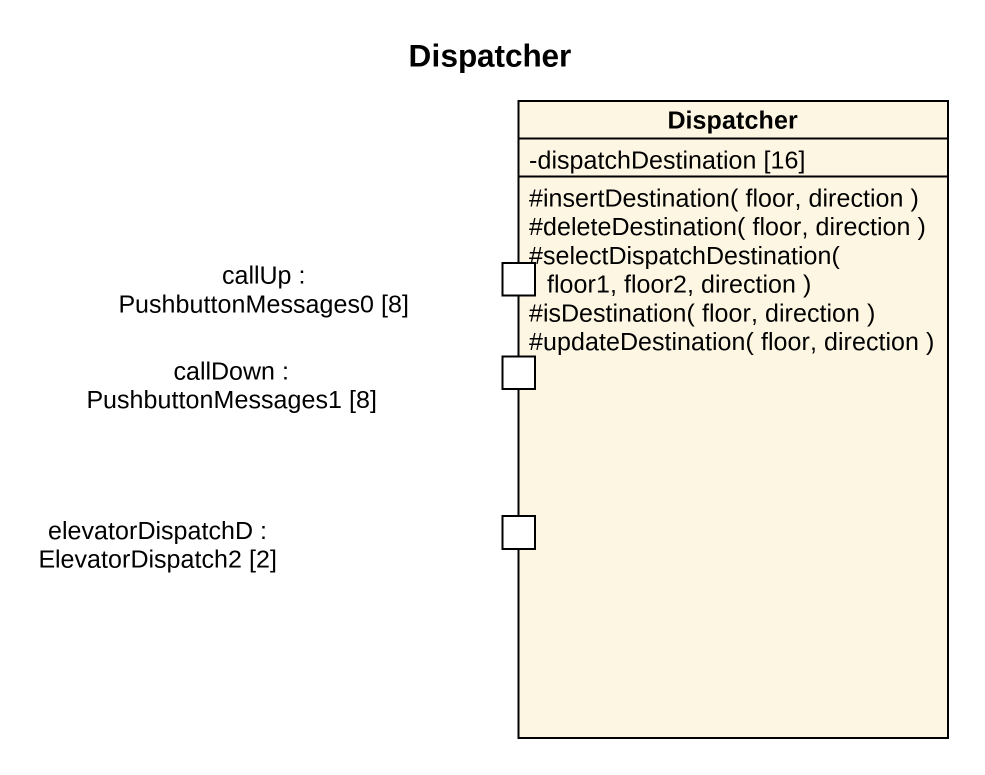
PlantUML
@startuml
title Dispatcher
hide circle
hide empty members
skinparam classAttributeIconSize 0
class Dispatcher {
  -dispatchDestination [16]
  #insertDestination( floor, direction )
  #deleteDestination( floor, direction )
  #selectDispatchDestination( floor1, floor2, direction )
  #isDestination( floor, direction )
  #updateDestination( floor, direction )
  -- ports --
  callDown : PushbuttonMessages1 [8]
  callUp : PushbuttonMessages0 [8]
  elevatorDispatchD : ElevatorDispatch2 [2]
}
@enduml
